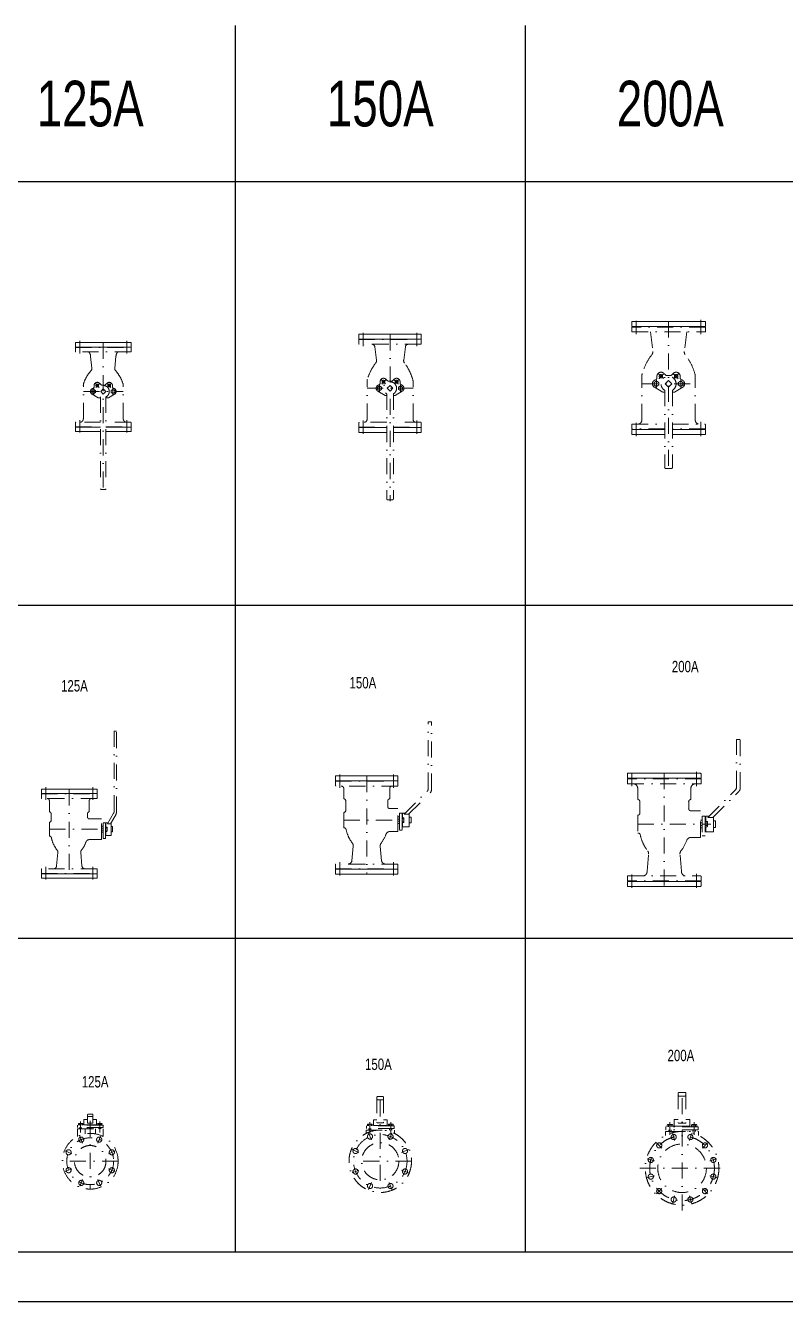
# Model space of a CAD drawing. Extents: x 0 to 60630, y 0 to 46389.
# Drawn here: x 16804 to 20210, y 34917 to 40639 of the extents above; entities that cross this region are included whole.
import ezdxf
from ezdxf.enums import TextEntityAlignment as Align

# ---------------------------------------------------------------- set-up
doc = ezdxf.new("R2010")
doc.units = 0
doc.header["$LTSCALE"] = 30
doc.header["$MEASUREMENT"] = 0
doc.linetypes.add('DGN Style 4', pattern=[4.8, 2.4, -1.2, 0, -1.2])
for name, color, linetype, lineweight in [('L(c)', 1, 'DGN Style 4', 5), ('L(line)', 7, 'Continuous', 5), ('L(txt)', 2, 'Continuous', 13)]:
    doc.layers.add(name, color=color, linetype=linetype, lineweight=lineweight)
doc.styles.add('Style-ENGINEERING', font='ENGINEERING.shx')

# ---------------------------------------------------------------- blocks, each defined once
blk = doc.blocks.new('*U303')
for centre, radius in [((0, 0), 125), ((0, 0), 70.6), ((-40.2, 97), 11.5), ((40.2, 97), 11.5), ((-97, 40.2), 11.5), ((97, 40.2), 11.5), ((-97, -40.2), 11.5), ((97, -40.2), 11.5), ((-40.2, -97), 11.5), ((40.2, -97), 11.5)]:
    blk.add_circle(centre, radius)
at = {"layer": 'L(c)'}
for p, q in [((-33.9, 81.8), (-46.5, 112.2)), ((33.9, 81.8), (46.5, 112.2)), ((-81.8, 33.9), (-112.3, 46.5)), ((81.8, 33.9), (112.3, 46.5)), ((-81.8, -33.9), (-112.3, -46.5)), ((81.8, -33.9), (112.3, -46.5)), ((-33.9, -81.8), (-46.5, -112.3)), ((33.9, -81.8), (46.5, -112.3))]:
    blk.add_line(p, q, dxfattribs=at)
blk.add_circle((0, 0), 105, dxfattribs=at)
blk = doc.blocks.new('*U302')
for p, q in [((57.4, 120.7), (-57.4, 120.7)), ((-57.4, 110.3), (-57.4, 120.7)), ((-52.8, 120.7), (-52.8, 127.5)), ((-35.8, 128.4), (-50.4, 128.4)), ((-47.9, 127.5), (-47.9, 120.7)), ((-38.2, 120.7), (-38.2, 127.5)), ((-33.4, 127.5), (-33.4, 120.7)), ((-28, 122.8), (-28, 146.1)), ((-12, 146.1), (-28, 146.1)), ((28, 122.8), (-28, 122.8)), ((-12, 168), (-12, 131.8)), ((-10, 170), (10, 170)), ((-10, 160), (10, 160)), ((-10, 129.8), (10, 129.8)), ((12, 168), (12, 131.8)), ((28, 146.1), (12, 146.1)), ((28, 122.8), (28, 146.1)), ((28.4, 120.7), (47.8, 120.7)), ((33.4, 127.5), (33.4, 120.7)), ((35.8, 128.4), (50.4, 128.4)), ((38.2, 120.7), (38.2, 127.5)), ((48, 127.5), (48, 120.7)), ((52.8, 120.7), (52.8, 127.5)), ((57.4, 110.3), (57.4, 120.7)), ((57.4, 110.3), (-57.4, 110.3)), ((-57.4, 104), (57.4, 104)), ((-57.4, 104), (-57.4, 70.1)), ((-47.4, 110.3), (-47.4, 104)), ((-38.7, 110.3), (-38.7, 104)), ((-23.2, 104), (-23.2, 81.8)), ((-13.5, 110.3), (-13.5, 104)), ((-4.4, 110.3), (-4.4, 104)), ((4.4, 110.3), (4.4, 104)), ((13.5, 110.3), (13.5, 104)), ((23.2, 104), (23.2, 81.8)), ((38.7, 110.3), (38.7, 104)), ((47.5, 110.3), (47.5, 104)), ((57.4, 104), (57.4, 70.1))]:
    blk.add_line(p, q)
for centre, radius, start, end in [((-50.4, 124.7), 3.76, 49.7398, 130.2602), ((-43.1, 114.7), 13.7, 69.2291, 110.7709), ((-35.8, 124.7), 3.76, 49.7398, 130.2602), ((-10, 168), 2, 90, 180), ((-10, 162), 2, 180, 270), ((-10, 131.8), 2, 180, 270), ((10, 168), 2, 0, 90), ((10, 162), 2, 270, 0), ((10, 131.8), 2, 270, 360), ((35.8, 124.7), 3.76, 49.7398, 130.2602), ((43.1, 114.7), 13.7, 69.2291, 110.7709), ((50.4, 124.7), 3.76, 49.7398, 130.2602)]:
    blk.add_arc(centre, radius, start, end)
at = {"layer": 'L(c)'}
for p, q in [((-43.1, 137.4), (-43.1, 87.6)), ((0, 141), (0, -166)), ((43.1, 137.4), (43.1, 88.3)), ((125, -41), (-125, -41))]:
    blk.add_line(p, q, dxfattribs=at)
blk.add_blockref('*U303', (0, -41), dxfattribs=at)
blk = doc.blocks.new('*U305')
for centre, radius in [((0, 0), 140), ((-45.9, 110.9), 11.5), ((45.9, 110.9), 11.5), ((-110.9, 45.9), 11.5), ((0, 0), 83.3), ((110.9, 45.9), 11.5), ((-110.9, -45.9), 11.5), ((110.9, -45.9), 11.5), ((-45.9, -110.9), 11.5), ((45.9, -110.9), 11.5)]:
    blk.add_circle(centre, radius)
at = {"layer": 'L(c)'}
for p, q in [((-39.6, 95.6), (-52.2, 126.1)), ((39.6, 95.6), (52.2, 126.1)), ((-95.6, 39.6), (-126.1, 52.2)), ((95.6, 39.6), (126.1, 52.2)), ((-95.6, -39.6), (-126.1, -52.2)), ((95.6, -39.6), (126.1, -52.2)), ((-39.6, -95.6), (-52.2, -126.1)), ((39.6, -95.6), (52.2, -126.1))]:
    blk.add_line(p, q, dxfattribs=at)
blk.add_circle((0, 0), 120, dxfattribs=at)
blk = doc.blocks.new('*U304')
for p, q in [((-15, 242), (-15, 129.7)), ((-12, 245), (12, 245)), ((-12, 231), (12, 231)), ((15, 242), (15, 129.7)), ((-57.4, 113.2), (-57.4, 120.6)), ((-38.9, 121.6), (-54.8, 121.6)), ((-52.1, 120.6), (-52.1, 113.2)), ((-41.5, 113.2), (-41.5, 120.6)), ((-36.3, 120.6), (-36.3, 113.2)), ((-30.4, 115.5), (-30.4, 140.7)), ((-15, 140.7), (-30.4, 140.7)), ((30.4, 115.5), (-30.4, 115.5)), ((-12, 126.7), (12, 126.7)), ((30.4, 140.7), (15, 140.7)), ((30.4, 115.5), (30.4, 140.7)), ((36.3, 120.6), (36.3, 113.2)), ((38.9, 121.6), (54.8, 121.6)), ((41.6, 113.2), (41.6, 120.6)), ((52.1, 120.6), (52.1, 113.2)), ((57.4, 113.2), (57.4, 120.6)), ((-63.7, 95), (63.7, 95)), ((-63.7, 95), (-63.7, 79.7)), ((62.4, 113.2), (-62.4, 113.2)), ((-62.4, 101.8), (-62.4, 113.2)), ((62.4, 101.8), (-62.4, 101.8)), ((-51.6, 101.8), (-51.6, 95)), ((-42.1, 101.8), (-42.1, 95)), ((-22.5, 95), (-22.5, 93.2)), ((22.5, 95), (22.5, 93.2)), ((36.3, 113.2), (57.4, 113.2)), ((42.1, 101.8), (42.1, 95)), ((51.6, 101.8), (51.6, 95)), ((62.4, 101.8), (62.4, 113.2)), ((63.7, 95), (63.7, 79.7))]:
    blk.add_line(p, q)
for centre, radius, start, end in [((-12, 242), 3, 90, 180), ((-12, 234), 3, 180, 270), ((12, 242), 3, 0, 90), ((12, 234), 3, 270, 0), ((-54.8, 117.5), 4.09, 49.7398, 130.2602), ((-46.8, 106.7), 14.9, 69.2291, 110.7709), ((-38.9, 117.5), 4.09, 49.7398, 130.2602), ((-12, 129.7), 3, 180, 270), ((12, 129.7), 3, 270, 0), ((38.9, 117.5), 4.09, 49.7398, 130.2602), ((46.8, 106.7), 14.9, 69.2291, 110.7709), ((54.8, 117.5), 4.09, 49.7398, 130.2602)]:
    blk.add_arc(centre, radius, start, end)
at = {"layer": 'L(c)'}
for p, q in [((0, 227), (0, -185)), ((-46.8, 130.6), (-46.8, 81.4)), ((46.8, 130.6), (46.8, 81.4)), ((140, -45), (-140, -45))]:
    blk.add_line(p, q, dxfattribs=at)
blk.add_blockref('*U305', (0, -45), dxfattribs=at)
blk = doc.blocks.new('*U444')
for p, q in [((-10, 125), (-10, -125)), ((8, 125), (-10, 125)), ((10, -123), (10, 123)), ((-10, -125), (8, -125))]:
    blk.add_line(p, q)
for centre, start, end in [((8, 123), 0, 90), ((8, -123), 270, 0)]:
    blk.add_arc(centre, 2, start, end)
blk = doc.blocks.new('*U445')
for p, q in [((-10, 125), (-10, -125)), ((8, 125), (-10, 125)), ((10, -123), (10, 123)), ((-10, -125), (8, -125))]:
    blk.add_line(p, q)
for centre, start, end in [((8, 123), 0, 90), ((8, -123), 270, 0)]:
    blk.add_arc(centre, 2, start, end)
blk = doc.blocks.new('*U446')
for p, q in [((-125, 8), (-125, -10)), ((-12, 10), (-123, 10)), ((123, 10), (12, 10)), ((125, -10), (125, 8)), ((-125, -10), (-12, -10)), ((12, -10), (125, -10))]:
    blk.add_line(p, q)
for centre, start, end in [((-123, 8), 90, 180), ((123, 8), 0, 90)]:
    blk.add_arc(centre, 2, start, end)
blk = doc.blocks.new('*U447')
for p, q in [((-125, 8), (-125, -10)), ((-12, 10), (-123, 10)), ((123, 10), (12, 10)), ((125, -10), (125, 8)), ((-125, -10), (-12, -10)), ((12, -10), (125, -10))]:
    blk.add_line(p, q)
for centre, start, end in [((-123, 8), 90, 180), ((123, 8), 0, 90)]:
    blk.add_arc(centre, 2, start, end)
blk = doc.blocks.new('*U443')
for p, q in [((-56.7, 272.5), (-51.4, 220.6)), ((56.7, 272.5), (51.4, 220.6)), ((-89.4, -7), (-89.4, 141.9)), ((-41.2, 142.3), (-41.2, 136.8)), ((-10.6, 146.2), (-16.8, 152.4)), ((0, 127), (-11.6, 115.4)), ((-11.6, 115.4), (0, 103.8)), ((5.2, 143.9), (-5.2, 143.9)), ((11.6, 115.4), (0, 127)), ((0, 103.8), (11.6, 115.4)), ((10.6, 146.2), (16.8, 152.4)), ((41.2, 142.3), (41.2, 136.8)), ((89.5, -7), (89.5, 141.9)), ((-50.2, 103), (-23.2, 87.4)), ((-23.2, 87.4), (-12, 87.4)), ((-12, 91.3), (-12, -320.6)), ((12, 91.3), (12, -320.6)), ((12, 87.4), (23.2, 87.4)), ((50.2, 103), (23.2, 87.4)), ((8, -324.6), (-8, -324.6))]:
    blk.add_line(p, q)
at = {"flags": 128}
for points in [[(-43.1, 105.8), (-34.8, 110.6), (-34.8, 120.2), (-43.1, 125), (-51.4, 120.2), (-51.4, 110.6)], [(43.1, 105.8), (34.8, 110.6), (34.8, 120.2), (43.1, 125), (51.4, 120.2), (51.4, 110.6)]]:
    blk.add_lwpolyline(points, close=True, dxfattribs=at)
for centre, radius in [((-43.1, 115.4), 8.33), ((-26.9, 142.3), 5.95), ((26.9, 142.3), 5.95), ((43.1, 115.4), 8.33)]:
    blk.add_circle(centre, radius)
for centre, radius, start, end in [((-43.1, 115.4), 14.3, 105.9606, 240), ((-49.2, 136.8), 8, 285.9606, 0), ((-26.9, 142.3), 14.3, 45, 180), ((0, 115.4), 26.9, 296.5215, 243.4785), ((-5.2, 151.6), 7.62, 225, 270), ((5.2, 151.6), 7.62, 270, 315), ((26.9, 142.3), 14.3, 0, 135), ((49.2, 136.8), 8, 180, 254.0394), ((43.1, 115.4), 14.3, 300, 74.0394), ((-8, -320.6), 4, 180, 270), ((8, -320.6), 4, 270, 0)]:
    blk.add_arc(centre, radius, start, end)
for centre, major_axis, ratio, start_param, end_param in [((-72.1, 269.2), (0, 26.2), 0.593079, 4.836744, 5.890409), ((72.1, 269.2), (0, 26.2), 0.593079, 0.392776, 1.446441), ((61.1, 103.6), (0, 156.6), 0.99999, 0.831696, 1.260588), ((-66.8, 218.6), (0, 15.5), 0.99999, 4.04972, 4.836744), ((66.9, 218.6), (0, 15.5), 0.99999, 1.446441, 2.233466), ((-61.1, 103.6), (0, 156.6), 0.99999, 5.022598, 5.451489), ((-58.4, 141.9), (0, 31.1), 0.99999, 1.260588, 1.570796), ((58.4, 141.9), (0, 31.1), 0.99999, 4.712389, 5.022598), ((-105, -7), (0, 15.5), 0.99999, 3.181428, 4.712389), ((105, -7), (0, -15.5), 0.99999, 4.712389, 6.24335)]:
    blk.add_ellipse(centre, major_axis=major_axis, ratio=ratio, start_param=start_param, end_param=end_param)
at = {"layer": 'L(c)'}
for p, q in [((-105, 286.6), (-105, 343.4)), ((105, 286.6), (105, 343.4)), ((0, 333.4), (0, -343.4)), ((-89.4, 115.4), (89.5, 115.4)), ((-43.1, 102.3), (-43.1, 128.5)), ((-18.5, 133.9), (-35.3, 150.7)), ((18.5, 133.9), (35.4, 150.7)), ((43.1, 102.3), (43.1, 128.5)), ((-105, -69.1), (-105, -12.6)), ((105, -69.1), (105, -12.6))]:
    blk.add_line(p, q, dxfattribs=at)
for start, end in [(117.0214, 152.9786), (27.0214, 62.9786)]:
    blk.add_arc((0, 115.4), 38.1, start, end, dxfattribs=at)
at = {"extrusion": (0, 0, -1), "rotation": 270}
blk.add_blockref('*U445', (0, 303.4), dxfattribs=at)
blk.add_blockref('*U446', (0, -32.6))
at = {"layer": 'L(txt)', "rotation": 90}
blk.add_blockref('*U444', (0, 324.9), dxfattribs=at)
at = {"layer": 'L(txt)', "extrusion": (0, 0, -1), "rotation": 180}
blk.add_blockref('*U447', (0, -54.1), dxfattribs=at)
blk = doc.blocks.new('*U449')
for p, q in [((-11, 140), (-11, -140)), ((9, 140), (-11, 140)), ((11, -138), (11, 138)), ((-11, -140), (9, -140))]:
    blk.add_line(p, q)
for centre, start, end in [((9, 138), 0, 90), ((9, -138), 270, 0)]:
    blk.add_arc(centre, 2, start, end)
blk = doc.blocks.new('*U450')
for p, q in [((-11, 140), (-11, -140)), ((9, 140), (-11, 140)), ((11, -138), (11, 138)), ((-11, -140), (9, -140))]:
    blk.add_line(p, q)
for centre, start, end in [((9, 138), 0, 90), ((9, -138), 270, 0)]:
    blk.add_arc(centre, 2, start, end)
blk = doc.blocks.new('*U451')
for p, q in [((-140, 9), (-140, -11)), ((-15, 11), (-138, 11)), ((138, 11), (15, 11)), ((140, -11), (140, 9)), ((-140, -11), (-15, -11)), ((15, -11), (140, -11))]:
    blk.add_line(p, q)
for centre, start, end in [((-138, 9), 90, 180), ((138, 9), 0, 90)]:
    blk.add_arc(centre, 2, start, end)
blk = doc.blocks.new('*U452')
for p, q in [((-140, 9), (-140, -11)), ((-15, 11), (-138, 11)), ((138, 11), (15, 11)), ((140, -11), (140, 9)), ((-140, -11), (-15, -11)), ((15, -11), (140, -11))]:
    blk.add_line(p, q)
for centre, start, end in [((-138, 9), 90, 180), ((138, 9), 0, 90)]:
    blk.add_arc(centre, 2, start, end)
blk = doc.blocks.new('*U448')
for p, q in [((-68.5, 314.8), (-61, 254.4)), ((68.5, 314.8), (61, 254.4)), ((-103.1, -10.8), (-103.1, 158.3)), ((-54.6, 115.6), (-22.5, 97)), ((-44.8, 158.3), (-44.8, 152.3)), ((-12.4, 163.4), (-18.3, 169.3)), ((0, 141.7), (-12.6, 129)), ((-12.6, 129), (0, 116.4)), ((6.7, 161), (-6.7, 161)), ((12.6, 129), (0, 141.7)), ((0, 116.4), (12.6, 129)), ((12.4, 163.4), (18.3, 169.3)), ((54.6, 115.6), (22.5, 97)), ((44.8, 158.3), (44.8, 152.3)), ((103.1, -10.8), (103.1, 158.3)), ((-22.5, 97), (-15, 97)), ((-15, 104), (-15, -367)), ((15, 104), (15, -367)), ((15, 97), (22.5, 97)), ((-11, -371), (11, -371))]:
    blk.add_line(p, q)
at = {"flags": 128}
for points in [[(-46.8, 118.6), (-37.8, 123.8), (-37.8, 134.3), (-46.8, 139.5), (-55.9, 134.3), (-55.9, 123.8)], [(46.8, 118.6), (37.8, 123.8), (37.8, 134.3), (46.8, 139.5), (55.9, 134.3), (55.9, 123.8)]]:
    blk.add_lwpolyline(points, close=True, dxfattribs=at)
for centre, radius in [((-46.8, 129), 9.06), ((-29.3, 158.3), 6.47), ((29.3, 158.3), 6.47), ((46.8, 129), 9.06)]:
    blk.add_circle(centre, radius)
for centre, radius, start, end in [((-81.4, 313.2), 13, 7.1341, 90), ((81.4, 313.2), 13, 90, 172.8659), ((-29.3, 158.3), 15.5, 45, 180), ((29.3, 158.3), 15.5, 0, 135), ((-46.8, 129), 15.5, 105.9606, 240), ((-53.5, 152.3), 8.7, 285.9606, 0), ((0, 129), 29.2, 300.8981, 239.1019), ((-6.7, 169), 8, 225, 270), ((6.7, 169), 8, 270, 315), ((53.5, 152.3), 8.7, 180, 254.0394), ((46.8, 129), 15.5, 300, 74.0394), ((-116.1, -10.8), 13, 270, 0), ((116.1, -10.8), 13, 180, 270), ((-11, -367), 4, 180, 270), ((11, -367), 4, 270, 0)]:
    blk.add_arc(centre, radius, start, end)
for centre, major_axis, ratio, start_param, end_param in [((63.6, 108.5), (0, -197.6), 0.876933, 3.973288, 4.40218), ((-78.1, 252.2), (-17.2, 0), 0.999986, 2.478923, 3.265948), ((78.1, 252.2), (17.2, 0), 0.999986, 3.017238, 3.804262), ((-63.6, 108.5), (0, 197.6), 0.876933, 5.022598, 5.451489), ((-68.7, 158.4), (-34.4, 0), 0.999986, 5.972977, 6.283185), ((68.7, 158.4), (34.4, 0), 0.999986, 0, 0.310209)]:
    blk.add_ellipse(centre, major_axis=major_axis, ratio=ratio, start_param=start_param, end_param=end_param)
at = {"layer": 'L(c)'}
for p, q in [((-120, 318.4), (-120, 378.1)), ((0, 370.2), (0, -378.1)), ((120, 318.4), (120, 378.1)), ((-103.1, 129), (103.1, 129)), ((-46.8, 114.8), (-46.8, 143.3)), ((-20.1, 149.2), (-38.4, 167.4)), ((20.1, 149.2), (38.4, 167.4)), ((46.8, 114.8), (46.8, 143.3)), ((-120, -75.6), (-120, -15.9)), ((120, -75.6), (120, -15.9))]:
    blk.add_line(p, q, dxfattribs=at)
for start, end in [(117.0214, 152.9786), (27.0214, 62.9786)]:
    blk.add_arc((0, 129), 41.4, start, end, dxfattribs=at)
at = {"extrusion": (0, 0, -1), "rotation": 270}
blk.add_blockref('*U450', (0, 337.2), dxfattribs=at)
blk.add_blockref('*U451', (0, -34.8))
at = {"layer": 'L(txt)', "rotation": 90}
blk.add_blockref('*U449', (0, 360.7), dxfattribs=at)
at = {"layer": 'L(txt)', "extrusion": (0, 0, -1), "rotation": 180}
blk.add_blockref('*U452', (0, -58.3), dxfattribs=at)
blk = doc.blocks.new('*U454')
for p, q in [((-11, 165), (-11, -165)), ((9, 165), (-11, 165)), ((11, -163), (11, 163)), ((-11, -165), (9, -165))]:
    blk.add_line(p, q)
for centre, start, end in [((9, 163), 0, 90), ((9, -163), 270, 0)]:
    blk.add_arc(centre, 2, start, end)
blk = doc.blocks.new('*U455')
for p, q in [((-11, 165), (-11, -165)), ((9, 165), (-11, 165)), ((11, -163), (11, 163)), ((-11, -165), (9, -165))]:
    blk.add_line(p, q)
for centre, start, end in [((9, 163), 0, 90), ((9, -163), 270, 0)]:
    blk.add_arc(centre, 2, start, end)
blk = doc.blocks.new('*U456')
for p, q in [((-165, -11), (-165, 9)), ((-163, 11), (-17.4, 11)), ((17.4, 11), (163, 11)), ((165, 9), (165, -11)), ((-17.4, -11), (-165, -11)), ((165, -11), (17.4, -11))]:
    blk.add_line(p, q)
for centre, start, end in [((-163, 9), 90, 180), ((163, 9), 360, 90)]:
    blk.add_arc(centre, 2, start, end)
blk = doc.blocks.new('*U457')
for p, q in [((-165, 11), (-165, -9)), ((-17.4, 11), (-165, 11)), ((-17.4, 11), (-165, 11)), ((165, 11), (17.4, 11)), ((165, 11), (17.4, 11)), ((165, -9), (165, 11)), ((-163, -11), (-17.4, -11)), ((17.4, -11), (163, -11))]:
    blk.add_line(p, q)
for centre, start, end in [((-163, -9), 180, 270), ((163, -9), 270, 0)]:
    blk.add_arc(centre, 2, start, end)
blk = doc.blocks.new('*U453')
for p, q in [((-81.6, 283.3), (-70.7, 196.5)), ((81.6, 283.3), (70.7, 196.5)), ((-119.6, -110.7), (-119.6, 85.1)), ((-52, 85), (-52, 78.1)), ((-14.4, 90.9), (-21.2, 97.7)), ((0, 65.7), (-14.7, 51.1)), ((7.8, 88.2), (-7.8, 88.2)), ((14.7, 51.1), (0, 65.7)), ((14.4, 90.9), (21.2, 97.7)), ((52, 85), (52, 78.1)), ((119.6, -111.1), (119.6, 85.1)), ((-63.3, 35.5), (-26.1, 13.9)), ((-26.1, 13.9), (-17.4, 13.9)), ((-17.4, 22), (-17.4, -324.3)), ((-14.7, 51.1), (0, 36.4)), ((0, 36.4), (14.7, 51.1)), ((17.4, 22), (17.4, -324.3)), ((17.4, 13.9), (26.1, 13.9)), ((63.3, 35.5), (26.1, 13.9)), ((-12.8, -328.9), (12.8, -328.9))]:
    blk.add_line(p, q)
at = {"flags": 128}
for points in [[(-54.3, 38.9), (-43.8, 45), (-43.8, 57.1), (-54.3, 63.2), (-64.8, 57.1), (-64.8, 45)], [(54.3, 38.9), (43.8, 45), (43.8, 57.1), (54.3, 63.2), (64.8, 57.1), (64.8, 45)]]:
    blk.add_lwpolyline(points, close=True, dxfattribs=at)
for centre, radius in [((-54.3, 51.1), 10.5), ((-34, 85), 7.5), ((34, 85), 7.5), ((54.3, 51.1), 10.5)]:
    blk.add_circle(centre, radius)
for centre, radius, start, end in [((-54.3, 51.1), 18, 105.9606, 240), ((-62, 78.1), 10.1, 285.9606, 0), ((-34, 85), 18, 45, 180), ((0, 51.1), 33.9, 300.8981, 239.1019), ((-7.8, 97.5), 9.28, 225, 270), ((7.8, 97.5), 9.28, 270, 315), ((34, 85), 18, 0, 135), ((62, 78.1), 10.1, 180, 254.0394), ((54.3, 51.1), 18, 300, 74.0394), ((-139.6, -110.7), 20, 288.4322, 0), ((139.6, -110.7), 20, 180, 251.5678), ((-12.8, -324.3), 4.64, 180, 270), ((12.8, -324.3), 4.64, 270, 0)]:
    blk.add_arc(centre, radius, start, end)
for centre, major_axis, ratio, start_param, end_param in [((73.8, 27.3), (0, -229.2), 0.876933, 3.973288, 4.40218), ((-90.5, 194), (-20, 0), 0.999986, 2.478923, 3.265948), ((90.5, 194), (20, 0), 0.999986, 3.017238, 3.804262), ((-73.8, 27.3), (0, 229.2), 0.876933, 5.022598, 5.451489), ((-79.7, 85.1), (-39.9, 0), 0.999986, 5.972977, 6.283185), ((79.7, 85.1), (39.9, 0), 0.999986, 0, 0.310209)]:
    blk.add_ellipse(centre, major_axis=major_axis, ratio=ratio, start_param=start_param, end_param=end_param)
at = {"layer": 'L(c)'}
for p, q in [((-145, 333.1), (-145, 273.3)), ((0, 332.6), (0, 273.3)), ((0, 330.8), (0, -337.2)), ((145, 337.2), (145, 273.3)), ((-54.3, 34.5), (-54.3, 67.6)), ((-23.3, 74.4), (-44.6, 95.6)), ((23.3, 74.4), (44.6, 95.6)), ((54.3, 34.5), (54.3, 67.6)), ((-119.6, 51.1), (119.6, 51.1)), ((-145, -123.9), (-145, -183.7)), ((145, -119.8), (145, -183.7))]:
    blk.add_line(p, q, dxfattribs=at)
for start, end in [(117.0214, 152.9786), (27.0214, 62.9786)]:
    blk.add_arc((0, 51.1), 48, start, end, dxfattribs=at)
at = {"rotation": 270}
blk.add_blockref('*U455', (0, 294.3), dxfattribs=at)
blk.add_blockref('*U456', (0, -140.7))
at = {"layer": 'L(txt)', "extrusion": (0, 0, -1), "rotation": 90.00000000000001}
blk.add_blockref('*U454', (0, 319.3), dxfattribs=at)
at = {"layer": 'L(txt)'}
blk.add_blockref('*U457', (0, -165.7), dxfattribs=at)
blk = doc.blocks.new('*U553')
for p, q in [((-11, 165), (-11, -165)), ((9, 165), (-11, 165)), ((11, -163), (11, 163)), ((-11, -165), (9, -165))]:
    blk.add_line(p, q)
for centre, start, end in [((9, 163), 0, 90), ((9, -163), 270, 0)]:
    blk.add_arc(centre, 2, start, end)
blk = doc.blocks.new('*U554')
for p, q in [((-11, 165), (-11, -165)), ((9, 165), (-11, 165)), ((11, -163), (11, 163)), ((-11, -165), (9, -165))]:
    blk.add_line(p, q)
for centre, start, end in [((9, 163), 0, 90), ((9, -163), 270, 0)]:
    blk.add_arc(centre, 2, start, end)
blk = doc.blocks.new('*U555')
for p, q in [((-11, 165), (-11, -165)), ((9, 165), (-11, 165)), ((11, -163), (11, 163)), ((-11, -165), (9, -165))]:
    blk.add_line(p, q)
for centre, start, end in [((9, 163), 0, 90), ((9, -163), 270, 0)]:
    blk.add_arc(centre, 2, start, end)
blk = doc.blocks.new('*U556')
for p, q in [((-11, 165), (-11, -165)), ((9, 165), (-11, 165)), ((11, -163), (11, 163)), ((-11, -165), (9, -165))]:
    blk.add_line(p, q)
for centre, start, end in [((9, 163), 0, 90), ((9, -163), 270, 0)]:
    blk.add_arc(centre, 2, start, end)
blk = doc.blocks.new('*U552')
for p, q in [((252.5, 333.1), (236.5, 333.1)), ((236.5, 120.2), (236.5, 333.1)), ((252.5, 113.6), (252.5, 333.1)), ((-206.7, 116.1), (-206.7, 63.3)), ((31.7, 116.1), (31.7, 63.3)), ((107.8, -16.8), (230.6, 106)), ((130.4, -16.8), (246.6, 99.4)), ((-196.7, 53.3), (-196.7, 3)), ((21.8, 53.3), (21.8, 23)), ((74.9, 13), (31.7, 13)), ((74.9, -106.7), (74.9, 13)), ((-206.7, -7), (-206.7, -86.8)), ((82.8, -29.8), (74.9, -29.8)), ((82.8, -41.4), (74.9, -41.4)), ((82.8, -52.4), (74.9, -52.4)), ((82.8, -11.6), (82.8, -98.8)), ((82.8, -11.6), (96, -11.6)), ((96, -11.6), (96, -98.8)), ((96, -59.1), (96, -34.6)), ((96, -34.6), (104.6, -34.6)), ((104.6, -40.7), (96, -40.7)), ((96, -53), (104.6, -53)), ((98.6, -11.6), (98.6, -34.6)), ((98.6, -11.6), (113, -11.6)), ((105.7, -56.1), (105.7, -37.7)), ((107.8, -16.8), (130.4, -16.8)), ((133.4, -13.8), (133.4, -82.2)), ((133.4, -32.4), (142.6, -32.4)), ((142.6, -32.4), (142.6, -61.4)), ((-205.1, -86.8), (-206.7, -86.8)), ((74.9, -106.7), (32, -106.7)), ((82.8, -63.9), (74.9, -63.9)), ((82.8, -98.8), (96, -98.8)), ((104.6, -59.1), (96, -59.1)), ((98.6, -59.1), (98.6, -82.2)), ((98.6, -82.2), (133.4, -82.2)), ((133.4, -61.4), (142.6, -61.4)), ((-164.6, -258.1), (-157.9, -181.9)), ((-10.4, -257.7), (-17.1, -181.9))]:
    blk.add_line(p, q)
for centre, radius, start, end in [((-226.6, 113.9), 20, 6.4021, 90.7565), ((51.6, 113.9), 20, 89.2435, 173.5979), ((216.5, 120.2), 20, 315, 0), ((232.5, 113.6), 20, 315, 0), ((101, -37.7), 4.74, 319.7398, 40.2602), ((88.4, -46.9), 17.3, 339.2291, 20.7709), ((101, -56.1), 4.74, 319.7398, 40.2602), ((-184.5, -259.5), 20, 280.7493, 5.115), ((9.5, -259.5), 20, 174.885, 259.2507)]:
    blk.add_arc(centre, radius, start, end)
for centre, major_axis, start_param, end_param in [((-206.7, 53.3), (9.98, 0), 0, 1.570796), ((31.7, 53.3), (-9.98, 0), 4.712389, 6.283185), ((-206.7, 3), (9.98, 0), 4.712389, 6.283185), ((31.7, 23), (9.98, 0), 3.141593, 4.712389), ((-205.1, -96.8), (-9.98, 0), 3.342648, 4.712389), ((-24.7, -60), (-174.1, 0), 0.201056, 0.662669), ((32, -126.7), (20, 0), 1.570796, 2.790776), ((-177.7, -179.4), (-20, 0), 3.017238, 3.804262), ((2.7, -179.4), (20, 0), 2.478923, 3.265948), ((-150.3, -60), (174.1, 0), 5.620516, 5.932369)]:
    blk.add_ellipse(centre, major_axis=major_axis, ratio=0.999986, start_param=start_param, end_param=end_param)
at = {"layer": 'L(c)'}
for p, q in [((-232.5, 183.7), (-232.5, 123.9)), ((-87.5, 181.4), (-87.5, -326.6)), ((57.5, 187.8), (57.5, 123.9)), ((-206.7, -46.9), (121.7, -46.9)), ((-232.5, -273.3), (-232.5, -333.1)), ((57.5, -269.2), (57.5, -333.1))]:
    blk.add_line(p, q, dxfattribs=at)
at = {"rotation": 270}
blk.add_blockref('*U554', (-87.5, 144.9), dxfattribs=at)
at = {"extrusion": (0, 0, -1), "rotation": 90.00000000000001}
blk.add_blockref('*U555', (87.5, -290.1), dxfattribs=at)
at = {"layer": 'L(txt)', "extrusion": (0, 0, -1), "rotation": 90.00000000000001}
blk.add_blockref('*U553', (87.5, 169.9), dxfattribs=at)
at = {"layer": 'L(txt)', "rotation": 270}
blk.add_blockref('*U556', (-87.5, -315.1), dxfattribs=at)
blk = doc.blocks.new('*U558')
for centre, radius in [((0, 0), 165), ((-37.5, 140.1), 11.5), ((37.5, 140.1), 11.5), ((-102.5, 102.5), 11.5), ((0, 0), 109), ((102.5, 102.5), 11.5), ((-140.1, 37.5), 11.5), ((140.1, 37.5), 11.5), ((-140.1, -37.5), 11.5), ((140.1, -37.5), 11.5), ((-102.5, -102.5), 11.5), ((102.5, -102.5), 11.5), ((-37.5, -140.1), 11.5), ((37.5, -140.1), 11.5)]:
    blk.add_circle(centre, radius)
at = {"layer": 'L(c)'}
for p, q in [((-33.3, 124.1), (-41.8, 156)), ((33.3, 124.1), (41.8, 156)), ((-90.9, 90.9), (-114.2, 114.2)), ((90.9, 90.9), (114.2, 114.2)), ((-124.1, 33.3), (-156, 41.8)), ((124.1, 33.3), (156, 41.8)), ((-124.1, -33.3), (-156, -41.8)), ((124.1, -33.3), (156, -41.8)), ((-90.9, -90.9), (-114.2, -114.2)), ((90.9, -90.9), (114.2, -114.2)), ((-33.3, -124.1), (-41.8, -156)), ((33.3, -124.1), (41.8, -156))]:
    blk.add_line(p, q, dxfattribs=at)
blk.add_circle((0, 0), 145, dxfattribs=at)
blk = doc.blocks.new('*U557')
for p, q in [((-17.4, 259.4), (-17.4, 128.1)), ((-13.9, 262.8), (13.9, 262.8)), ((-13.9, 246.8), (13.9, 246.8)), ((17.4, 259.4), (17.4, 128.1)), ((-66.6, 108.9), (-66.6, 117.5)), ((-45.1, 118.6), (-63.5, 118.6)), ((-60.4, 117.5), (-60.4, 108.9)), ((-48.2, 108.9), (-48.2, 117.5)), ((-42, 117.5), (-42, 108.9)), ((-35.3, 111.6), (-35.3, 140.9)), ((-17.4, 140.9), (-35.3, 140.9)), ((-13.9, 124.6), (13.9, 124.6)), ((35.3, 140.9), (17.4, 140.9)), ((35.3, 111.6), (35.3, 140.9)), ((42.1, 117.5), (42.1, 108.9)), ((45.1, 118.6), (63.5, 118.6)), ((48.2, 108.9), (48.2, 117.5)), ((60.5, 117.5), (60.5, 108.9)), ((66.6, 108.9), (66.6, 117.5)), ((-73.9, 87.8), (73.9, 87.8)), ((-73.9, 87.8), (-73.9, 70.4)), ((72.4, 108.9), (-72.3, 108.9)), ((-72.3, 95.7), (-72.3, 108.9)), ((72.4, 95.7), (-72.3, 95.7)), ((-59.8, 95.7), (-59.8, 87.8)), ((-48.8, 95.7), (-48.8, 87.8)), ((35.3, 111.6), (-35.3, 111.6)), ((-26, 87.8), (-26, 85.7)), ((26.1, 87.8), (26.1, 85.7)), ((42.1, 108.9), (66.6, 108.9)), ((48.8, 95.7), (48.8, 87.8)), ((59.8, 95.7), (59.8, 87.8)), ((72.4, 95.7), (72.4, 108.9)), ((73.9, 87.8), (73.9, 70.4))]:
    blk.add_line(p, q)
for centre, radius, start, end in [((-13.9, 259.4), 3.48, 90, 180), ((-13.9, 250.3), 3.48, 180, 270), ((13.9, 259.4), 3.48, 0, 90), ((13.9, 250.3), 3.48, 270, 0), ((-63.5, 113.9), 4.74, 49.7398, 130.2602), ((-54.3, 101.4), 17.3, 69.2291, 110.7709), ((-45.1, 113.9), 4.74, 49.7398, 130.2602), ((-13.9, 128.1), 3.48, 180, 270), ((13.9, 128.1), 3.48, 270, 0), ((45.1, 113.9), 4.74, 49.7398, 130.2602), ((54.3, 101.4), 17.3, 69.2291, 110.7709), ((63.5, 113.9), 4.74, 49.7398, 130.2602)]:
    blk.add_arc(centre, radius, start, end)
at = {"layer": 'L(c)'}
for p, q in [((0, -267.2), (0, 267.2)), ((-54.3, 129.1), (-54.3, 72.1)), ((54.3, 129.1), (54.3, 72.1)), ((-190, -77.2), (190, -77.2))]:
    blk.add_line(p, q, dxfattribs=at)
blk.add_blockref('*U558', (0, -77.2), dxfattribs=at)
blk = doc.blocks.new('*U560')
for p, q in [((-10, 125), (-10, -125)), ((8, 125), (-10, 125)), ((10, -123), (10, 123)), ((-10, -125), (8, -125))]:
    blk.add_line(p, q)
for centre, start, end in [((8, 123), 0, 90), ((8, -123), 270, 0)]:
    blk.add_arc(centre, 2, start, end)
blk = doc.blocks.new('*U561')
for p, q in [((-10, 125), (-10, -125)), ((8, 125), (-10, 125)), ((10, -123), (10, 123)), ((-10, -125), (8, -125))]:
    blk.add_line(p, q)
for centre, start, end in [((8, 123), 0, 90), ((8, -123), 270, 0)]:
    blk.add_arc(centre, 2, start, end)
blk = doc.blocks.new('*U562')
for p, q in [((-10, 125), (-10, -125)), ((8, 125), (-10, 125)), ((10, -123), (10, 123)), ((-10, -125), (8, -125))]:
    blk.add_line(p, q)
for centre, start, end in [((8, 123), 0, 90), ((8, -123), 270, 0)]:
    blk.add_arc(centre, 2, start, end)
blk = doc.blocks.new('*U563')
for p, q in [((-10, 125), (-10, -125)), ((8, 125), (-10, 125)), ((10, -123), (10, 123)), ((-10, -125), (8, -125))]:
    blk.add_line(p, q)
for centre, start, end in [((8, 123), 0, 90), ((8, -123), 270, 0)]:
    blk.add_arc(centre, 2, start, end)
blk = doc.blocks.new('*U559')
for p, q in [((158, -26.1), (158, 332.5)), ((168, 332.5), (158, 332.5)), ((168, -32.7), (168, 332.5)), ((-132.4, 20.4), (-132.4, -29.8)), ((46.4, 20.4), (46.4, -29.8)), ((-124.7, -37.6), (-124.7, -68.7)), ((38.7, -37.6), (38.7, -53.1)), ((127.8, -83.7), (155.3, -36.1)), ((141.7, -83.7), (165.3, -42.7)), ((-132.4, -76.5), (-132.4, -138.6)), ((102, -60.9), (46.4, -60.9)), ((102, -154.2), (102, -60.9)), ((108.3, -94), (102, -94)), ((108.3, -103.2), (102, -103.2)), ((108.3, -111.9), (102, -111.9)), ((108.3, -79.5), (108.3, -148.8)), ((108.3, -79.5), (118.7, -79.5)), ((118.7, -79.5), (118.7, -148.8)), ((118.7, -117.3), (118.7, -97.8)), ((118.7, -97.8), (125.5, -97.8)), ((125.5, -102.7), (118.7, -102.7)), ((118.7, -112.4), (125.5, -112.4)), ((120.8, -79.5), (130.7, -79.5)), ((120.8, -79.5), (120.8, -97.8)), ((126.4, -114.8), (126.4, -100.3)), ((127.8, -83.7), (141.7, -83.7)), ((144.1, -79.5), (144.1, -135.5)), ((144.1, -96), (151.3, -96)), ((151.3, -96), (151.3, -119.1)), ((-131.2, -138.6), (-132.4, -138.6)), ((102, -154.2), (46.2, -154.2)), ((108.3, -121.1), (102, -121.1)), ((108.3, -148.8), (118.7, -148.8)), ((125.5, -117.3), (118.7, -117.3)), ((120.8, -117.3), (120.8, -135.5)), ((120.8, -135.5), (144.1, -135.5)), ((144.1, -119.1), (151.3, -119.1)), ((-99.6, -272), (-94.4, -212.7)), ((13.6, -272), (8.4, -212.7))]:
    blk.add_line(p, q)
for centre, radius, start, end in [((-142.4, 20.4), 10, 0, 90), ((56.4, 20.4), 10, 90, 180), ((138, -26.1), 20, 330, 0), ((148, -32.7), 20, 330, 0), ((122.7, -100.3), 3.76, 319.7398, 40.2602), ((112.7, -107.5), 13.7, 339.2291, 20.7709), ((122.7, -114.8), 3.76, 319.7398, 40.2602)]:
    blk.add_arc(centre, radius, start, end)
for centre, major_axis, start_param, end_param in [((-132.4, -37.6), (0, 7.77), 4.712389, 6.283185), ((46.4, -37.6), (0, -7.77), 3.141593, 4.712389), ((46.4, -53.1), (0, -7.77), 4.712389, 6.283185), ((-132.4, -68.7), (0, -7.77), 0, 1.570796), ((-131.2, -146.4), (0, -7.77), 1.771852, 3.141593), ((9.4, -117.8), (0, -135.7), 4.913445, 5.375058), ((-95.4, -117.8), (0, -135.7), 0.908127, 1.21998), ((46.6, -169.7), (0, -15.5), 3.16562, 4.361572), ((-109.8, -210.8), (0, -15.5), 1.446441, 2.233466), ((23.8, -210.8), (0, -15.5), 4.04972, 4.836744), ((-115.1, -270.1), (0, -15.5), 0.037195, 1.446441), ((29.1, -270.1), (0, -15.5), 4.836744, 6.24599)]:
    blk.add_ellipse(centre, major_axis=major_axis, ratio=0.99999, start_param=start_param, end_param=end_param)
at = {"layer": 'L(c)'}
for p, q in [((-148, 23.5), (-148, 80.4)), ((-43, 70.4), (-43, -325.6)), ((62, 23.5), (62, 80.4)), ((-132.4, -107.5), (126.3, -107.5)), ((-148, -332.5), (-148, -275.6)), ((62, -332.5), (62, -275.6))]:
    blk.add_line(p, q, dxfattribs=at)
at = {"extrusion": (0, 0, -1), "rotation": 270}
blk.add_blockref('*U561', (43, 40.4), dxfattribs=at)
at = {"rotation": 90}
blk.add_blockref('*U562', (-43, -295.6), dxfattribs=at)
at = {"layer": 'L(txt)', "rotation": 90}
blk.add_blockref('*U560', (-43, 61.9), dxfattribs=at)
at = {"layer": 'L(txt)', "extrusion": (0, 0, -1), "rotation": 270}
blk.add_blockref('*U563', (43, -317.1), dxfattribs=at)
blk = doc.blocks.new('*U615')
for p, q in [((-11, 140), (-11, -140)), ((9, 140), (-11, 140)), ((11, -138), (11, 138)), ((-11, -140), (9, -140))]:
    blk.add_line(p, q)
for centre, start, end in [((9, 138), 0, 90), ((9, -138), 270, 0)]:
    blk.add_arc(centre, 2, start, end)
blk = doc.blocks.new('*U616')
for p, q in [((-11, 140), (-11, -140)), ((9, 140), (-11, 140)), ((11, -138), (11, 138)), ((-11, -140), (9, -140))]:
    blk.add_line(p, q)
for centre, start, end in [((9, 138), 0, 90), ((9, -138), 270, 0)]:
    blk.add_arc(centre, 2, start, end)
blk = doc.blocks.new('*U617')
for p, q in [((-11, 140), (-11, -140)), ((9, 140), (-11, 140)), ((11, -138), (11, 138)), ((-11, -140), (9, -140))]:
    blk.add_line(p, q)
for centre, start, end in [((9, 138), 0, 90), ((9, -138), 270, 0)]:
    blk.add_arc(centre, 2, start, end)
blk = doc.blocks.new('*U618')
for p, q in [((-11, 140), (-11, -140)), ((9, 140), (-11, 140)), ((11, -138), (11, 138)), ((-11, -140), (9, -140))]:
    blk.add_line(p, q)
for centre, start, end in [((9, 138), 0, 90), ((9, -138), 270, 0)]:
    blk.add_arc(centre, 2, start, end)
blk = doc.blocks.new('*U614')
for p, q in [((201, 46.6), (201, 344.5)), ((215, 344.5), (201, 344.5)), ((215, 40.8), (215, 344.5)), ((-177.8, 45.3), (-177.8, -0.5)), ((27.8, 45.3), (27.8, -0.5)), ((93, -69.6), (195.1, 32.5)), ((112.8, -69.6), (209.1, 26.7)), ((-169.2, -9.1), (-169.2, -52.5)), ((19.2, -9.1), (19.2, -35.3)), ((65, -43.9), (27.8, -43.9)), ((65, -147.1), (65, -43.9)), ((-177.8, -61.1), (-177.8, -129.9)), ((71.8, -80.8), (65, -80.8)), ((71.8, -90.7), (65, -90.7)), ((71.8, -100.2), (65, -100.2)), ((71.8, -110.2), (65, -110.2)), ((71.8, -65), (71.8, -140.3)), ((71.8, -65), (83.2, -65)), ((83.2, -65), (83.2, -140.3)), ((83.2, -106.1), (83.2, -84.9)), ((83.2, -84.9), (90.6, -84.9)), ((90.6, -90.2), (83.2, -90.2)), ((83.2, -100.8), (90.6, -100.8)), ((90.6, -106.1), (83.2, -106.1)), ((85.5, -65), (85.5, -84.9)), ((85.5, -65), (97.6, -65)), ((85.5, -106.1), (85.5, -125.9)), ((91.6, -103.4), (91.6, -87.6)), ((93, -69.6), (112.8, -69.6)), ((115.5, -67), (115.5, -125.9)), ((115.5, -83), (123.4, -83)), ((115.5, -108), (123.4, -108)), ((123.4, -83), (123.4, -108)), ((-176.4, -129.9), (-177.8, -129.9)), ((65, -147.1), (28, -147.1)), ((71.8, -140.3), (83.2, -140.3)), ((85.5, -125.9), (115.5, -125.9)), ((-141.5, -277.6), (-135.7, -211.9)), ((-8.5, -277.6), (-14.3, -211.9))]:
    blk.add_line(p, q)
for centre, radius, start, end in [((-189.8, 45.3), 12, 0, 90), ((39.8, 45.3), 12, 90, 180), ((181, 46.6), 20, 315, 360), ((195, 40.8), 20, 315, 0), ((87.5, -87.6), 4.09, 319.7398, 40.2602), ((76.7, -95.5), 14.9, 339.2291, 20.7709), ((87.5, -103.4), 4.09, 319.7398, 40.2602)]:
    blk.add_arc(centre, radius, start, end)
for centre, major_axis, start_param, end_param in [((-177.8, -9.1), (8.6, 0), 0, 1.570796), ((-177.8, -52.5), (8.6, 0), 4.712389, 6.283185), ((27.8, -9.1), (-8.6, 0), 4.712389, 6.283185), ((27.8, -35.3), (8.6, 0), 3.141593, 4.712389), ((-176.4, -138.5), (-8.6, 0), 3.342648, 4.712389), ((-20.8, -106.8), (-150.1, 0), 0.201056, 0.662669), ((-129.2, -106.8), (150.1, 0), 5.620516, 5.932369), ((28, -164.3), (17.2, 0), 1.570796, 2.790776), ((-152.8, -209.7), (-17.2, 0), 3.017238, 3.804262), ((2.8, -209.7), (17.2, 0), 2.478923, 3.265948), ((-158.6, -275.5), (17.2, 0), 4.712389, 6.15883), ((8.6, -275.5), (-17.2, 0), 0.124355, 1.570796)]:
    blk.add_ellipse(centre, major_axis=major_axis, ratio=0.999986, start_param=start_param, end_param=end_param)
at = {"layer": 'L(c)'}
for p, q in [((-195, 49.5), (-195, 109.2)), ((-75, 101.3), (-75, -336.7)), ((45, 49.5), (45, 109.2)), ((-177.8, -95.5), (105.4, -95.5)), ((-195, -344.5), (-195, -284.8)), ((45, -344.5), (45, -284.8))]:
    blk.add_line(p, q, dxfattribs=at)
at = {"extrusion": (0, 0, -1), "rotation": 270}
blk.add_blockref('*U616', (75, 68.3), dxfattribs=at)
at = {"rotation": 90}
blk.add_blockref('*U617', (-75, -303.7), dxfattribs=at)
at = {"layer": 'L(txt)', "rotation": 90}
blk.add_blockref('*U615', (-75, 91.8), dxfattribs=at)
at = {"layer": 'L(txt)', "extrusion": (0, 0, -1), "rotation": 270}
blk.add_blockref('*U618', (75, -327.2), dxfattribs=at)

msp = doc.modelspace()

# ---------------------------------------------------------------- linework, layer by layer
for p, q in [((17744.1, 40639), (17744.1, 35139)), ((19044.1, 40639), (19044.1, 35139)), ((3444.1, 39939), (26429.1, 39939)), ((3444.1, 38039), (26429.1, 38039)), ((3444.1, 36546.6), (26429.1, 36546.6)), ((3444.1, 35139), (26429.1, 35139)), ((3444.1, 34916.5), (26429.1, 34916.5))]:
    msp.add_line(p, q)

# ---------------------------------------------------------------- block references
at = {"layer": 'L(c)'}
for name, p in [('*U453', (19686.2, 38981.2)), ('*U448', (18438, 38883.2)), ('*U443', (17152.7, 38882.2)), ('*U614', (18408.5, 37171)), ('*U559', (17043.3, 37142.1)), ('*U552', (19754.6, 37104.3)), ('*U304', (18394.1, 35590.4)), ('*U557', (19746.8, 35591.1)), ('*U302', (17094.1, 35586.4))]:
    msp.add_blockref(name, p, dxfattribs=at)

# ---------------------------------------------------------------- texts
at = {"layer": 'L(line)', "style": 'Style-ENGINEERING', "width": 0.75}
for s, p in [('200A', (19760.9, 37764)), ('150A', (18316.3, 37691.5)), ('125A', (17023.4, 37677.6)), ('150A', (18385.7, 35980.2)), ('200A', (19741.6, 36019.7)), ('125A', (17116.1, 35901.8))]:
    msp.add_text(s, height=51.2, dxfattribs=at).set_placement(p, align=Align.MIDDLE_CENTER)
at = {"layer": 'L(txt)', "style": 'Style-ENGINEERING', "width": 0.75}
for s, p in [('125A', (17094.1, 40289)), ('150A', (18394.1, 40289)), ('200A', (19694.1, 40289))]:
    msp.add_text(s, height=204.8, dxfattribs=at).set_placement(p, align=Align.MIDDLE_CENTER)

doc.saveas('drawing.dxf')
